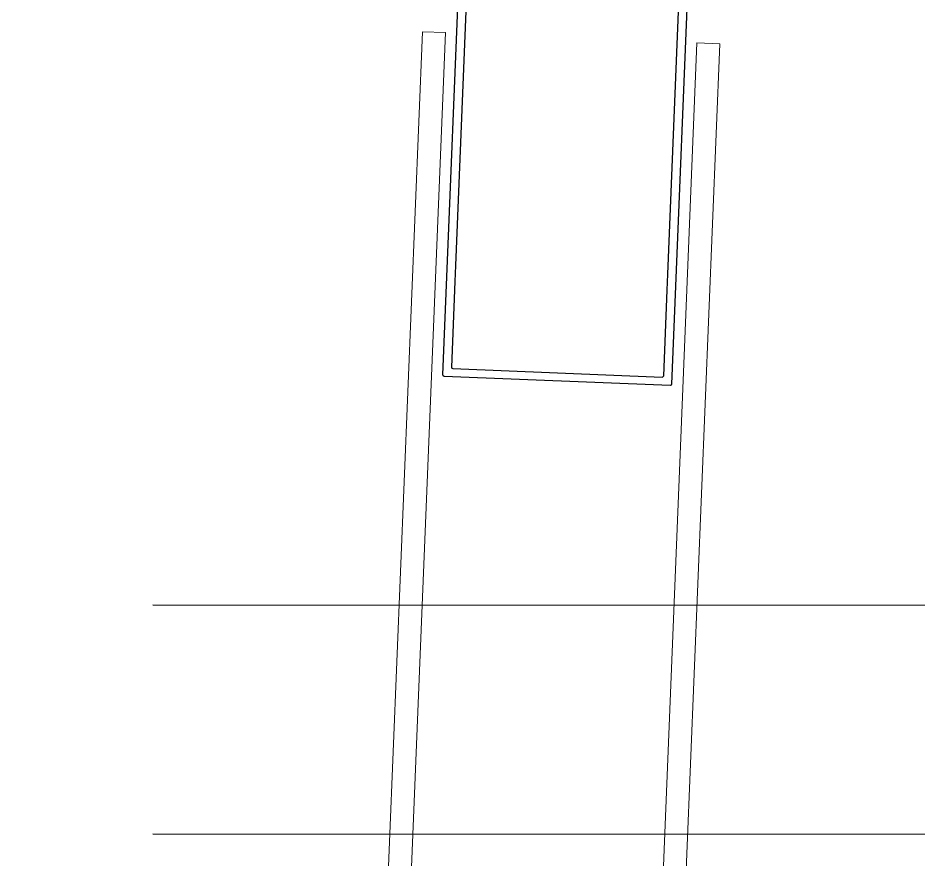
# Model space of a CAD drawing. Header units: millimetres. Extents: x 62878 to 70819, y -67946 to -61850.
# Drawn here: x 66127.06 to 66146.74, y -61883.19 to -61864.81 of the extents above; entities that cross this region are included whole.
import ezdxf

# ---------------------------------------------------------------- set-up
doc = ezdxf.new("R2010")
doc.units = ezdxf.units.MM
doc.linetypes.add('HIDDEN', pattern=[0.375, 0.25, -0.125])
for name, color, linetype, lineweight in [('Dog_dos_yeni', 63, 'Continuous', 5), ('DOGRAMA', 171, 'Continuous', 0), ('DUV.ALÇ.-yeni', 20, 'Continuous', 25)]:
    doc.layers.add(name, color=color, linetype=linetype, lineweight=lineweight)

msp = doc.modelspace()

# ---------------------------------------------------------------- linework, layer by layer
at = {"layer": 'Dog_dos_yeni'}
for points in [[(66146.41556412756, -61895.56120014199), (66129.42961915684, -61894.87006090097), (66129.44994678156, -61894.37047428418), (66134.69560625787, -61894.58391434391), (66135.89493611726, -61865.10830395347), (66136.39452273404, -61865.12863157819), (66135.19519287464, -61894.60424196864), (66140.69064565928, -61894.82784584076), (66141.88997551872, -61865.35223545031), (66142.3895621355, -61865.37256307506), (66141.19023227604, -61894.84817346548), (66146.43589175234, -61895.06161352521), (66146.41556412756, -61895.56120014199)], [(66146.41556412756, -61895.56120014215), (66129.42961915684, -61894.87006090114), (66129.44994678158, -61894.37047428435), (66134.69560625787, -61894.58391434408), (66135.89493611726, -61865.10830395366), (66136.39452273404, -61865.12863157838), (66135.19519287464, -61894.60424196885), (66140.69064565928, -61894.82784584092), (66141.88997551872, -61865.3522354505), (66142.38956213549, -61865.37256307523), (66141.19023227604, -61894.84817346565), (66146.43589175234, -61895.06161352539), (66146.41556412756, -61895.56120014215)]]:
    msp.add_lwpolyline(points, close=True, dxfattribs=at)
at = {"layer": 'DOGRAMA', "lineweight": -2, "ltscale": 0.5}
msp.add_lwpolyline([(66141.76499382622, -61862.27460981088), (66141.3364874968, -61872.80589569277, -0.4142135623729288), (66141.30529264227, -61872.83465123229), (66136.36937686842, -61872.63381429986, -0.4142135623729288), (66136.34062132891, -61872.60261944536), (66136.76912765835, -61862.07133356352, -0.4142135623732619)], format="xyb", dxfattribs=at)
msp.add_lwpolyline([(66136.61804510967, -61870.21192162971), (66136.60381577237, -61870.56163226145), (66136.52779045582, -61872.43008620823, 0.4142135623730953), (66136.55654599535, -61872.46128106273), (66141.13275940511, -61872.64748210531, 0.4142135623730951), (66141.16395425965, -61872.61872656581), (66141.23997957616, -61870.750272619), (66141.25420891348, -61870.40056198726), (66141.56074949447, -61862.86679580611, 0.4142135623730951), (66141.53199395497, -61862.8356009516), (66136.95578054519, -61862.64939990905, 0.4142135623722071), (66136.9245856907, -61862.67815544858)], format="xyb", close=True, dxfattribs=at)
at = {"layer": 'DUV.ALÇ.-yeni', "linetype": 'HIDDEN', "ltscale": 75}
for p, q in [((65426.88257054253, -61877.20542873688), (66240.41246883164, -61877.68313121442)), ((65426.87963455705, -61882.20542787485), (66240.40953284613, -61882.68313035241))]:
    msp.add_line(p, q, dxfattribs=at)

doc.saveas('drawing.dxf')
